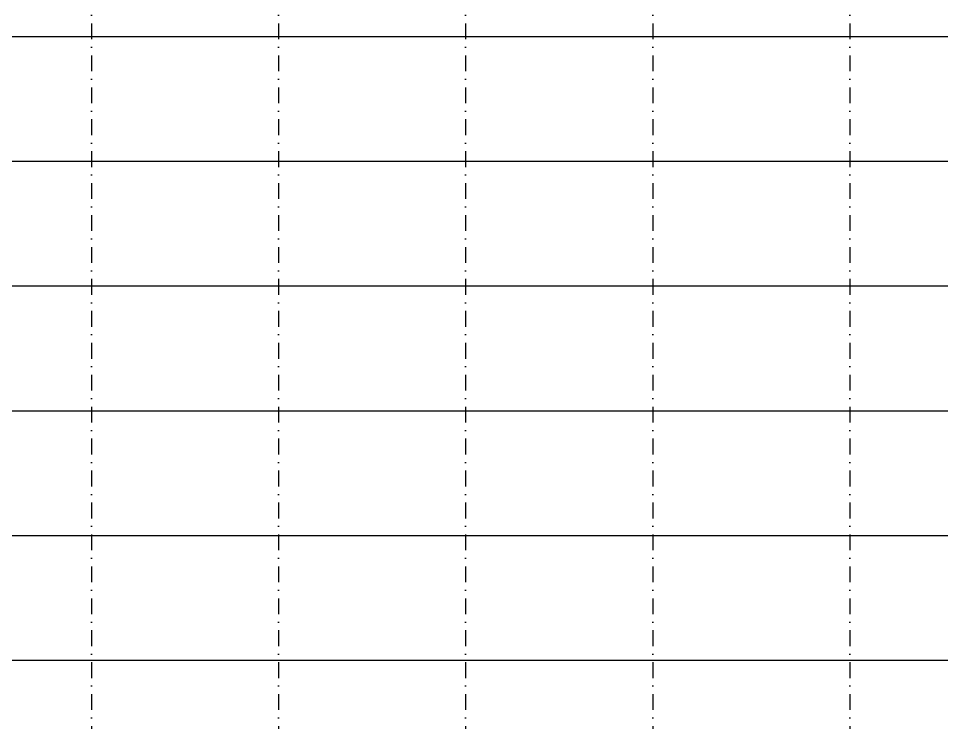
# Model space of a CAD drawing. Header units: metres. Extents: x -121 to 9872, y 3505 to 10721.
# Drawn here: x 708.9 to 1078.7, y 9375 to 9657.2 of the extents above; entities that cross this region are included whole.
import ezdxf

# ---------------------------------------------------------------- set-up
doc = ezdxf.new("R2010")
doc.units = ezdxf.units.M
doc.linetypes.add('DASHDOT', pattern=[25.4, 12.7, -6.35, 0, -6.35])
doc.layers.add('Grade', color=9, linetype='Continuous')
doc.layers.add('Ind.Rot', color=8, linetype='DASHDOT')

msp = doc.modelspace()

# ---------------------------------------------------------------- linework, layer by layer
at = {"layer": 'Grade'}
for points in [[(0, 9650), (9859.453, 9650)], [(0, 9600), (9859.453, 9600)], [(0, 9550), (9859.453, 9550)], [(0, 9500), (9859.453, 9500)], [(0, 9450), (9859.453, 9450)], [(0, 9400), (9859.453, 9400)]]:
    msp.add_lwpolyline(points, dxfattribs=at)
at = {"layer": 'Ind.Rot', "linetype": 'DASHDOT', "ltscale": 0.5}
for points in [[(738.095, 10500), (738.095, 8300)], [(812.997, 10500), (812.997, 8300)], [(887.997, 10500), (887.997, 8300)], [(963.022, 10500), (963.022, 8300)], [(1042.022, 10500), (1042.022, 8300)]]:
    msp.add_lwpolyline(points, dxfattribs=at)

doc.saveas('drawing.dxf')
